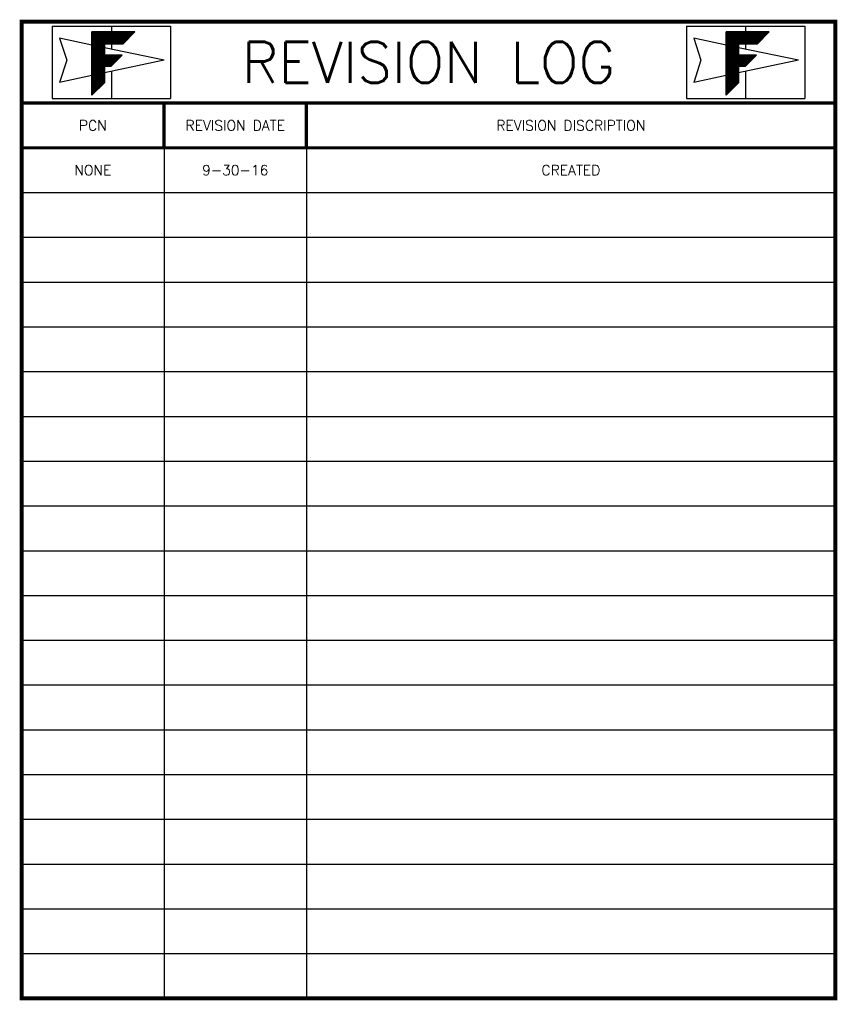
# Model space of a CAD drawing. Extents: x -178 to 41, y -68 to 28.
# Drawn here: x 20.52 to 40.62, y 3.43 to 27.53 of the extents above; entities that cross this region are included whole.
import ezdxf
from ezdxf.enums import TextEntityAlignment as Align

# ---------------------------------------------------------------- set-up
doc = ezdxf.new("R2010")
doc.units = 0
doc.header["$LTSCALE"] = 0.25
doc.header["$MEASUREMENT"] = 0
doc.layers.get('0').update_dxf_attribs({"linetype": 'CONTINUOUS'})
doc.layers.add('REVISION LOG', color=7, linetype='CONTINUOUS')
doc.styles.get("Standard").update_dxf_attribs({"font": 'simplex.shx'})

# ---------------------------------------------------------------- blocks, each defined once
blk = doc.blocks.new('*X6')
at = {"color": 0}
for p, q in [((7.2329, 10.2346), (7.4628, 10.4645)), ((7.2329, 10.2452), (7.4522, 10.4645)), ((7.2329, 10.2558), (7.4416, 10.4645)), ((7.2329, 10.2664), (7.431, 10.4645)), ((7.2329, 10.277), (7.4204, 10.4645)), ((7.2329, 10.2876), (7.4098, 10.4645)), ((7.2329, 10.2982), (7.3992, 10.4645)), ((7.2329, 10.3089), (7.3886, 10.4645)), ((7.2329, 10.3195), (7.378, 10.4645)), ((7.2329, 10.3301), (7.3674, 10.4645)), ((7.2329, 10.3407), (7.3568, 10.4645)), ((7.2329, 10.3513), (7.3462, 10.4645)), ((7.2329, 10.3619), (7.3356, 10.4645)), ((7.2329, 10.3725), (7.325, 10.4645)), ((7.2329, 10.3831), (7.3143, 10.4645)), ((7.2329, 10.3937), (7.3037, 10.4645)), ((7.2329, 10.4043), (7.2931, 10.4645)), ((7.2329, 10.4149), (7.2825, 10.4645)), ((7.2329, 10.4255), (7.2719, 10.4645)), ((7.2329, 10.4361), (7.2613, 10.4645)), ((7.2329, 10.4467), (7.2507, 10.4645)), ((7.2329, 10.4573), (7.2401, 10.4645)), ((7.3549, 10.3369), (7.2329, 10.4589)), ((7.3549, 10.3263), (7.2329, 10.4483)), ((7.3549, 10.3157), (7.2329, 10.4377)), ((7.3549, 10.3051), (7.2329, 10.4271)), ((7.3549, 10.2945), (7.2329, 10.4164)), ((7.3549, 10.3475), (7.2379, 10.4645)), ((7.3646, 10.3484), (7.2485, 10.4645)), ((7.3752, 10.3484), (7.2591, 10.4645)), ((7.3858, 10.3484), (7.2697, 10.4645)), ((7.3965, 10.3484), (7.2803, 10.4645)), ((7.4071, 10.3484), (7.2909, 10.4645)), ((7.4177, 10.3484), (7.3015, 10.4645)), ((7.4283, 10.3484), (7.3122, 10.4645)), ((7.4389, 10.3484), (7.3228, 10.4645)), ((7.4495, 10.3484), (7.3334, 10.4645)), ((7.4601, 10.3484), (7.344, 10.4645)), ((7.4707, 10.3484), (7.3546, 10.4645)), ((7.3573, 10.3484), (7.4734, 10.4645)), ((7.4813, 10.3484), (7.3652, 10.4645)), ((7.3679, 10.3484), (7.4841, 10.4645)), ((7.4919, 10.3484), (7.3758, 10.4645)), ((7.3785, 10.3484), (7.4947, 10.4645)), ((7.5025, 10.3484), (7.3864, 10.4645)), ((7.3892, 10.3484), (7.5053, 10.4645)), ((7.5131, 10.3484), (7.397, 10.4645)), ((7.3998, 10.3484), (7.5159, 10.4645)), ((7.5237, 10.3484), (7.4076, 10.4645)), ((7.4104, 10.3484), (7.5265, 10.4645)), ((7.5343, 10.3484), (7.4182, 10.4645)), ((7.421, 10.3484), (7.5371, 10.4645)), ((7.5422, 10.3511), (7.4288, 10.4645)), ((7.4316, 10.3484), (7.5477, 10.4645)), ((7.5476, 10.3564), (7.4394, 10.4645)), ((7.4422, 10.3484), (7.5583, 10.4645)), ((7.5529, 10.3617), (7.45, 10.4645)), ((7.4528, 10.3484), (7.5689, 10.4645)), ((7.5582, 10.367), (7.4606, 10.4645)), ((7.4634, 10.3484), (7.5795, 10.4645)), ((7.5635, 10.3723), (7.4713, 10.4645)), ((7.474, 10.3484), (7.5901, 10.4645)), ((7.5688, 10.3776), (7.4819, 10.4645)), ((7.4846, 10.3484), (7.6007, 10.4645)), ((7.5741, 10.3829), (7.4925, 10.4645)), ((7.4952, 10.3484), (7.6113, 10.4645)), ((7.5794, 10.3882), (7.5031, 10.4645)), ((7.5058, 10.3484), (7.6219, 10.4645)), ((7.5847, 10.3935), (7.5137, 10.4645)), ((7.5164, 10.3484), (7.6325, 10.4645)), ((7.59, 10.3988), (7.5243, 10.4645)), ((7.527, 10.3484), (7.6432, 10.4645)), ((7.5953, 10.4041), (7.5349, 10.4645)), ((7.5376, 10.3484), (7.6538, 10.4645)), ((7.6006, 10.4094), (7.5455, 10.4645)), ((7.6059, 10.4147), (7.5561, 10.4645)), ((7.6112, 10.42), (7.5667, 10.4645)), ((7.6165, 10.4253), (7.5773, 10.4645)), ((7.6218, 10.4306), (7.5879, 10.4645)), ((7.6271, 10.4359), (7.5985, 10.4645)), ((7.6324, 10.4412), (7.6091, 10.4645)), ((7.6377, 10.4465), (7.6197, 10.4645)), ((7.643, 10.4519), (7.6304, 10.4645)), ((7.6483, 10.4572), (7.641, 10.4645)), ((7.6536, 10.4625), (7.6516, 10.4645)), ((7.3549, 10.2839), (7.2329, 10.4058)), ((7.3549, 10.2733), (7.2329, 10.3952)), ((7.3549, 10.2627), (7.2329, 10.3846)), ((7.3549, 10.2521), (7.2329, 10.374)), ((7.3549, 10.2415), (7.2329, 10.3634)), ((7.4404, 10.1454), (7.2329, 10.3528)), ((7.2329, 10.224), (7.3549, 10.3459)), ((7.4351, 10.1401), (7.2329, 10.3422)), ((7.2329, 10.2134), (7.3549, 10.3353)), ((7.4298, 10.1348), (7.2329, 10.3316)), ((7.2329, 10.2028), (7.3549, 10.3247)), ((7.4245, 10.1295), (7.2329, 10.321)), ((7.2329, 10.1922), (7.3549, 10.3141)), ((7.4159, 10.1274), (7.2329, 10.3104)), ((7.2329, 10.1816), (7.3549, 10.3035)), ((7.4053, 10.1274), (7.2329, 10.2998)), ((7.2329, 10.171), (7.3549, 10.2929)), ((7.3947, 10.1274), (7.2329, 10.2892)), ((7.2329, 10.1604), (7.3549, 10.2823)), ((7.3841, 10.1274), (7.2329, 10.2786)), ((7.2329, 10.1498), (7.3549, 10.2717)), ((7.3735, 10.1274), (7.2329, 10.268)), ((7.2329, 10.1391), (7.3549, 10.2611)), ((7.3629, 10.1274), (7.2329, 10.2574)), ((7.2329, 10.1285), (7.3549, 10.2505)), ((7.3549, 10.1248), (7.2329, 10.2467)), ((7.2329, 10.1179), (7.3549, 10.2399)), ((7.3549, 10.1142), (7.2329, 10.2361)), ((7.2329, 10.0119), (7.4571, 10.236)), ((7.2329, 10.0225), (7.4465, 10.236)), ((7.2329, 10.0331), (7.4359, 10.236)), ((7.2329, 10.0437), (7.4253, 10.236)), ((7.2329, 10.0543), (7.4147, 10.236)), ((7.2329, 10.0649), (7.4041, 10.236)), ((7.2329, 10.0755), (7.3935, 10.236)), ((7.2329, 10.0861), (7.3828, 10.236)), ((7.2329, 10.0967), (7.3722, 10.236)), ((7.2329, 10.1073), (7.3616, 10.236)), ((7.3549, 10.1036), (7.2329, 10.2255)), ((7.3591, 10.1274), (7.4677, 10.236)), ((7.4457, 10.1507), (7.3603, 10.236)), ((7.3697, 10.1274), (7.4783, 10.236)), ((7.451, 10.156), (7.3709, 10.236)), ((7.3803, 10.1274), (7.4889, 10.236)), ((7.4563, 10.1613), (7.3815, 10.236)), ((7.3909, 10.1274), (7.4995, 10.236)), ((7.4616, 10.1666), (7.3921, 10.236)), ((7.4015, 10.1274), (7.5101, 10.236)), ((7.4669, 10.1719), (7.4028, 10.236)), ((7.4121, 10.1274), (7.5207, 10.236)), ((7.4722, 10.1772), (7.4134, 10.236)), ((7.4775, 10.1825), (7.424, 10.236)), ((7.4828, 10.1878), (7.4346, 10.236)), ((7.4881, 10.1931), (7.4452, 10.236)), ((7.4934, 10.1984), (7.4558, 10.236)), ((7.4987, 10.2037), (7.4664, 10.236)), ((7.504, 10.209), (7.477, 10.236)), ((7.5093, 10.2143), (7.4876, 10.236)), ((7.5146, 10.2196), (7.4982, 10.236)), ((7.5199, 10.2249), (7.5088, 10.236)), ((7.5252, 10.2302), (7.5194, 10.236)), ((7.5305, 10.2355), (7.53, 10.236)), ((7.3549, 10.093), (7.2329, 10.2149)), ((7.3549, 10.0824), (7.2329, 10.2043)), ((7.3549, 10.0718), (7.2329, 10.1937)), ((7.3549, 10.0612), (7.2329, 10.1831)), ((7.3549, 10.0506), (7.2329, 10.1725)), ((7.3549, 10.0399), (7.2329, 10.1619)), ((7.3549, 10.0293), (7.2329, 10.1513)), ((7.3549, 10.0187), (7.2329, 10.1407)), ((7.3549, 10.0081), (7.2329, 10.1301)), ((7.2329, 10.0013), (7.3549, 10.1232)), ((7.3549, 9.9975), (7.2329, 10.1195)), ((7.2329, 9.9907), (7.3549, 10.1126)), ((7.3549, 9.9869), (7.2329, 10.1089)), ((7.2329, 9.98), (7.3549, 10.102)), ((7.3549, 9.9763), (7.2329, 10.0983)), ((7.2329, 9.9694), (7.3549, 10.0914)), ((7.3549, 9.9657), (7.2329, 10.0876)), ((7.2329, 9.9588), (7.3549, 10.0808)), ((7.3501, 9.9599), (7.2329, 10.077)), ((7.2329, 9.9482), (7.3549, 10.0702)), ((7.3448, 9.9546), (7.2329, 10.0664)), ((7.2329, 9.9376), (7.3549, 10.0596)), ((7.3395, 9.9493), (7.2329, 10.0558)), ((7.2329, 9.927), (7.3549, 10.049)), ((7.3342, 9.944), (7.2329, 10.0452)), ((7.2329, 9.9164), (7.3549, 10.0383)), ((7.3289, 9.9387), (7.2329, 10.0346)), ((7.2329, 9.9058), (7.3549, 10.0277)), ((7.3236, 9.9334), (7.2329, 10.024)), ((7.2329, 9.8952), (7.3549, 10.0171)), ((7.3183, 9.9281), (7.2329, 10.0134)), ((7.2329, 9.8846), (7.3549, 10.0065)), ((7.313, 9.9228), (7.2329, 10.0028)), ((7.2329, 9.874), (7.3549, 9.9959)), ((7.3077, 9.9175), (7.2329, 9.9922)), ((7.2329, 9.8634), (7.3549, 9.9853)), ((7.3024, 9.9122), (7.2329, 9.9816)), ((7.2329, 9.8528), (7.3549, 9.9747)), ((7.2971, 9.9069), (7.2329, 9.971)), ((7.2918, 9.9015), (7.2329, 9.9604)), ((7.2865, 9.8962), (7.2329, 9.9498)), ((7.2811, 9.8909), (7.2329, 9.9392)), ((7.2758, 9.8856), (7.2329, 9.9285)), ((7.2705, 9.8803), (7.2329, 9.9179)), ((7.2652, 9.875), (7.2329, 9.9073)), ((7.2599, 9.8697), (7.2329, 9.8967)), ((7.2546, 9.8644), (7.2329, 9.8861)), ((7.2493, 9.8591), (7.2329, 9.8755)), ((7.244, 9.8538), (7.2329, 9.8649)), ((7.2387, 9.8485), (7.2329, 9.8543)), ((7.2334, 9.8432), (7.2329, 9.8437))]:
    blk.add_line(p, q, dxfattribs=at)

msp = doc.modelspace()

# ---------------------------------------------------------------- linework, layer by layer
at = {"layer": 'REVISION LOG', "color": 151}
for p, q in [((21.321, 27.367), (24.232, 27.367)), ((21.321, 27.367), (21.321, 25.597)), ((22.777, 27.367), (22.777, 27.229)), ((24.232, 27.367), (24.232, 25.597)), ((36.91, 27.367), (39.821, 27.367)), ((36.91, 27.367), (36.91, 25.597)), ((38.366, 27.367), (38.366, 27.229)), ((39.821, 27.367), (39.821, 25.597)), ((22.777, 26.938), (22.777, 26.804)), ((38.366, 26.938), (38.366, 26.804)), ((22.777, 26.259), (22.777, 25.597)), ((38.366, 26.259), (38.366, 25.597)), ((21.321, 25.597), (24.232, 25.597)), ((36.91, 25.597), (39.821, 25.597))]:
    msp.add_line(p, q, dxfattribs=at)
at = {"layer": 'REVISION LOG', "color": 1}
for p, q in [((22.299, 26.905), (21.5, 27.073)), ((21.5, 27.073), (21.68, 26.532)), ((37.888, 26.905), (37.089, 27.073)), ((37.089, 27.073), (37.269, 26.532)), ((24.074, 26.532), (22.604, 26.841)), ((39.662, 26.532), (38.193, 26.841)), ((21.68, 26.532), (21.5, 25.99)), ((24.074, 26.532), (22.604, 26.223)), ((37.269, 26.532), (37.089, 25.99)), ((39.662, 26.532), (38.193, 26.223)), ((22.299, 26.158), (21.5, 25.99)), ((37.888, 26.158), (37.089, 25.99))]:
    msp.add_line(p, q, dxfattribs=at)
at = {"layer": 'REVISION LOG'}
for p, q in [((27.571, 25.482), (27.571, 3.482)), ((24.071, 24.382), (24.071, 3.482)), ((20.571, 23.282), (40.571, 23.282)), ((20.571, 22.182), (40.571, 22.182)), ((20.571, 21.082), (40.571, 21.082)), ((20.571, 19.982), (40.571, 19.982)), ((20.571, 18.882), (40.571, 18.882)), ((20.571, 17.782), (40.571, 17.782)), ((20.571, 16.682), (40.571, 16.682)), ((20.571, 15.582), (40.571, 15.582)), ((20.571, 14.482), (40.571, 14.482)), ((20.571, 13.382), (40.571, 13.382)), ((20.571, 12.282), (40.571, 12.282)), ((20.571, 11.182), (40.571, 11.182)), ((20.571, 10.082), (40.571, 10.082)), ((20.571, 8.982), (40.571, 8.982)), ((20.571, 7.882), (40.571, 7.882)), ((20.571, 6.782), (40.571, 6.782)), ((20.571, 5.682), (40.571, 5.682)), ((20.571, 4.582), (40.571, 4.582))]:
    msp.add_line(p, q, dxfattribs=at)
at = {"layer": 'REVISION LOG', "const_width": 0.1}
msp.add_lwpolyline([(40.571, 3.482), (40.571, 27.482), (20.571, 27.482), (20.571, 3.482), (40.571, 3.482), (40.571, 3.482)], close=True, dxfattribs=at)
at = {"layer": 'REVISION LOG', "color": 151}
for points in [[(22.604, 25.979), (22.604, 26.386), (22.773, 26.386), (22.604, 26.386), (22.604, 25.979), (22.299, 25.674), (22.299, 27.229), (23.356, 27.229), (23.066, 26.938), (22.604, 26.938), (22.604, 26.657), (23.044, 26.657), (22.604, 26.657), (22.604, 26.938), (23.066, 26.938), (23.356, 27.229), (22.299, 27.229), (22.299, 25.674), (22.604, 25.979), (22.604, 26.386), (22.773, 26.386), (23.044, 26.657), (22.604, 26.657), (22.604, 26.938), (23.066, 26.938), (23.356, 27.229), (22.299, 27.229), (22.299, 25.674)], [(38.193, 25.979), (38.193, 26.386), (38.362, 26.386), (38.193, 26.386), (38.193, 25.979), (37.888, 25.674), (37.888, 27.229), (38.945, 27.229), (38.655, 26.938), (38.193, 26.938), (38.193, 26.657), (38.633, 26.657), (38.193, 26.657), (38.193, 26.938), (38.655, 26.938), (38.945, 27.229), (37.888, 27.229), (37.888, 25.674), (38.193, 25.979), (38.193, 26.386), (38.362, 26.386), (38.633, 26.657), (38.193, 26.657), (38.193, 26.938), (38.655, 26.938), (38.945, 27.229), (37.888, 27.229), (37.888, 25.674)]]:
    msp.add_lwpolyline(points, close=True, dxfattribs=at)
at = {"layer": 'REVISION LOG', "const_width": 0.08}
for points in [[(20.571, 25.482), (40.571, 25.482)], [(24.071, 25.482), (24.071, 24.382)], [(27.571, 25.482), (27.571, 24.382)], [(20.571, 24.382), (40.571, 24.382)]]:
    msp.add_lwpolyline(points, dxfattribs=at)

# ---------------------------------------------------------------- block references
at = {"layer": 'REVISION LOG', "color": 151, "xscale": 2.5, "yscale": 2.5, "zscale": 2.5}
for p in [(4.217, 1.067), (19.806, 1.067)]:
    msp.add_blockref('*X6', p, dxfattribs=at)

# ---------------------------------------------------------------- texts
at = {"layer": 'REVISION LOG'}
for s, height, p in [('REVISION LOG', 1, (30.571, 26.482)), ('PCN', 0.25, (22.321, 24.932)), ('REVISION DATE', 0.25, (25.821, 24.932)), ('REVISION DISCRIPTION', 0.25, (34.071, 24.932)), ('NONE', 0.25, (22.321, 23.832)), ('9-30-16', 0.25, (25.821, 23.832)), ('CREATED', 0.25, (34.071, 23.832))]:
    msp.add_text(s, height=height, dxfattribs=at).set_placement(p, align=Align.MIDDLE_CENTER)

doc.saveas('drawing.dxf')
